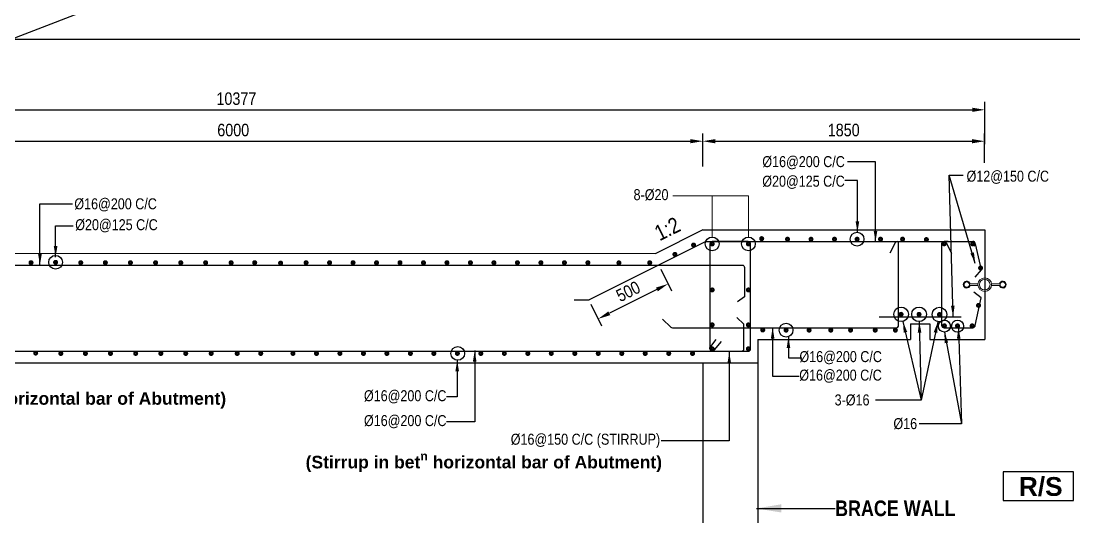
# Model space of a CAD drawing. Extents: x -119161 to 3778985, y -718511 to -30958.
# Drawn here: x 2923857 to 2930582, y -254624 to -251457 of the extents above; entities that cross this region are included whole.
import ezdxf

# ---------------------------------------------------------------- set-up
doc = ezdxf.new("R2010")
doc.units = 0
doc.header["$MEASUREMENT"] = 0
doc.layers.get('DEFPOINTS').update_dxf_attribs({"linetype": 'CONTINUOUS'})
doc.layers.add('Dim', color=7, linetype='CONTINUOUS', lineweight=9)
doc.layers.add('ROD', color=1, linetype='CONTINUOUS', lineweight=30)
for name, color, linetype in [('LINE', 7, 'CONTINUOUS'), ('TEXT', 10, 'CONTINUOUS'), ('TXT', 7, 'CONTINUOUS')]:
    doc.layers.add(name, color=color, linetype=linetype)
doc.styles.add('ARIAL', font='ARIALN.TTF')
doc.styles.add('DIM', font='isocp3.shx')
doc.styles.get("Standard").update_dxf_attribs({"font": 'times.ttf', "height": 250})
doc.styles.add('style1', font='times.ttf')
doc.styles.add('text', font='ARIALN.TTF', dxfattribs={"height": 1.6})
doc.dimstyles.new('Dim_35', dxfattribs={"dimtxt": 70, "dimasz": 70, "dimexe": 35, "dimexo": 30, "dimgap": 40, "dimtad": 1, "dimdec": 0, "dimzin": 0, "dimdsep": 46, "dimtxsty": 'DIM', "dimcen": 0.09, "dimclrd": 5, "dimclre": 5, "dimclrt": 7, "dimadec": 0, "dimazin": 0, "dimtfac": 1, "dimtdec": 0, "dimtmove": 0, "dimatfit": 3, "dimfxl": 1, "dimtolj": 1, "dimtzin": 0, "dimarcsym": 0})
doc.dimstyles.new('dim_50', dxfattribs={"dimtxt": 100, "dimasz": 100, "dimexe": 50, "dimexo": 30, "dimgap": 30, "dimtad": 1, "dimdec": 0, "dimzin": 0, "dimdsep": 46, "dimtxsty": 'DIM', "dimcen": 0.09, "dimclrd": 5, "dimclre": 5, "dimclrt": 7, "dimadec": 0, "dimazin": 0, "dimtfac": 1, "dimtdec": 0, "dimtmove": 0, "dimatfit": 3, "dimfxl": 1, "dimtolj": 1, "dimtzin": 0, "dimarcsym": 1})
doc.dimstyles.new('dim_80', dxfattribs={"dimtxt": 160, "dimasz": 160, "dimexe": 80, "dimexo": 40, "dimgap": 50, "dimtad": 1, "dimdec": 0, "dimzin": 0, "dimdsep": 46, "dimtxsty": 'DIM', "dimcen": 0.09, "dimclrd": 5, "dimclre": 5, "dimclrt": 7, "dimadec": 0, "dimazin": 0, "dimtfac": 1, "dimtdec": 0, "dimtmove": 0, "dimatfit": 3, "dimfxl": 1, "dimtolj": 1, "dimtzin": 0, "dimarcsym": 0})
doc.dimstyles.get("Standard").update_dxf_attribs({"dimtxt": 75, "dimasz": 75, "dimexe": 60, "dimexo": 60, "dimgap": 100, "dimtad": 1, "dimdec": 0, "dimzin": 0, "dimdsep": 46, "dimtxsty": 'style1', "dimcen": 0.09, "dimclrd": 5, "dimclre": 5, "dimadec": 0, "dimazin": 0, "dimtfac": 1, "dimtdec": 0, "dimtofl": 0, "dimtmove": 0, "dimatfit": 3, "dimfxl": 1, "dimtolj": 1, "dimtzin": 0, "dimarcsym": 0})

# ---------------------------------------------------------------- blocks, each defined once
blk = doc.blocks.new('*D421')
at = {"layer": 'DEFPOINTS', "color": 0, "linetype": 'ByBlock', "lineweight": -2}
for p in [(2930011, -252224.7), (2928211, -252415.8), (2930011, -252393.1)]:
    blk.add_point(p, dxfattribs=at)
at = {"layer": 'Dim', "color": 5, "linetype": 'ByBlock', "lineweight": -2}
for p, q in [((2928211, -252385.8), (2928211, -252174.7)), ((2930011, -252363.1), (2930011, -252174.7)), ((2928291, -252224.7), (2929931, -252224.7))]:
    blk.add_line(p, q, dxfattribs=at)
for points in [[(2928291, -252211.3), (2928291, -252238), (2928211, -252224.7)], [(2929931, -252211.3), (2929931, -252238), (2930011, -252224.7)]]:
    blk.add_solid(points, dxfattribs=at)
at = {"layer": 'Dim', "color": 7, "linetype": 'ByBlock', "lineweight": -2, "insert": (2929111, -252153.8), "char_height": 80, "attachment_point": 5, "style": 'ARIAL'}
blk.add_mtext('\\A1;1850', dxfattribs=at)
blk = doc.blocks.new('*D424')
at = {"layer": 'DEFPOINTS', "color": 0, "linetype": 'ByBlock', "lineweight": -2}
for p in [(2927929.5, -253015.5), (2927482.6, -253239), (2927542.7, -253358.9)]:
    blk.add_point(p, dxfattribs=at)
at = {"layer": 'Dim', "color": 5, "linetype": 'ByBlock', "lineweight": -2}
for p, q in [((2927942.9, -253042.3), (2928011.8, -253180.1)), ((2927917.9, -253171.2), (2927614.2, -253323.1)), ((2927496.1, -253265.8), (2927565, -253403.7))]:
    blk.add_line(p, q, dxfattribs=at)
for points in [[(2927911.9, -253159.3), (2927923.9, -253183.1), (2927989.5, -253135.4)], [(2927608.2, -253311.2), (2927620.2, -253335.1), (2927542.7, -253358.9)]]:
    blk.add_solid(points, dxfattribs=at)
at = {"layer": 'Dim', "color": 7, "linetype": 'ByBlock', "lineweight": -2, "insert": (2927734.4, -253183.8), "char_height": 80, "attachment_point": 5, "rotation": 26.58, "style": 'ARIAL'}
blk.add_mtext('\\A1;500', dxfattribs=at)

msp = doc.modelspace()

# ---------------------------------------------------------------- linework, layer by layer
at = {"layer": 'Dim', "color": 0, "linetype": 'ByBlock', "lineweight": -2}
for p, q in [((2930011.6, -252243.1), (2930011.6, -251974.1)), ((2920191.8, -252024.1), (2929931.6, -252024.1)), ((2928211.6, -252382.4), (2928211.6, -252174.6)), ((2922292, -252224.6), (2928131.6, -252224.6)), ((2922212, -252940.4), (2927911.7, -252940.5)), ((2929498.7, -253877.8), (2929313.6, -253877.8)), ((2929606.1, -253878.6), (2929498.7, -253877.8))]:
    msp.add_line(p, q, dxfattribs=at)
at = {"layer": 'Dim', "color": 0, "linetype": 'ByBlock', "lineweight": -2, "ltscale": 700}
msp.add_line((2928211.6, -253640.5), (2928561.6, -253640.5), dxfattribs=at)
at = {"layer": 'Dim', "color": 0, "linetype": 'ByBlock', "lineweight": -2}
for points in [[(2928211.6, -252790.5), (2927911.7, -252940.5)], [(2928211.6, -252790.4), (2930011.6, -252790.4)], [(2929536.6, -253390.4), (2929661.6, -253390.4)], [(2922212, -253640.5), (2928211.6, -253640.4)]]:
    msp.add_lwpolyline(points, dxfattribs=at)
at = {"layer": 'Dim', "color": 0, "linetype": 'ByBlock', "lineweight": -2, "ltscale": 700}
msp.add_lwpolyline([(2930011.6, -252790.4), (2930011.6, -253490.4)], dxfattribs=at)
at = {"layer": 'Dim', "lineweight": 18, "ltscale": 500}
for points in [[(2929918.5, -253135.5), (2929968.2, -253135.5)], [(2929918.5, -253135.5), (2929968.2, -253135.5)], [(2929918.5, -253135.5), (2929968.2, -253135.5)], [(2929918.5, -253135.5), (2929968.2, -253135.5)], [(2929918.5, -253145.3), (2929968.2, -253145.3)], [(2929918.5, -253145.3), (2929968.2, -253145.3)], [(2929918.5, -253145.3), (2929968.2, -253145.3)], [(2929918.5, -253145.3), (2929968.2, -253145.3)]]:
    msp.add_lwpolyline(points, dxfattribs=at)
at = {"layer": 'Dim', "lineweight": 18, "ltscale": 500, "elevation": 0}
for points in [[(2930055.2, -253135.5), (2930105.3, -253135.5)], [(2930055.2, -253135.5), (2930105.3, -253135.5)], [(2930055.2, -253135.5), (2930105.3, -253135.5)], [(2930055.2, -253135.5), (2930105.3, -253135.5)], [(2930055.2, -253145.3), (2930105.3, -253145.3)], [(2930055.2, -253145.3), (2930105.3, -253145.3)], [(2930055.2, -253145.3), (2930105.3, -253145.3)], [(2930055.2, -253145.3), (2930105.3, -253145.3)]]:
    msp.add_lwpolyline(points, dxfattribs=at)
at = {"layer": 'Dim', "color": 0, "linetype": 'ByBlock', "lineweight": -2, "ltscale": 2}
for points in [[(2928561.6, -253490.4), (2928561.6, -255290.4)], [(2928211.6, -253640.5), (2928211.5, -257340.5)]]:
    msp.add_lwpolyline(points, dxfattribs=at)
at = {"layer": 'Dim', "color": 0, "linetype": 'ByBlock', "lineweight": -2}
for centre, radius in [((2928271, -252880.7), 43.9), ((2928502.1, -252880.7), 43.9), ((2929196.4, -252850.2), 43.9), ((2924077.3, -252997.9), 43.9), ((2929477.4, -253329.9), 46.7), ((2929592.2, -253329.9), 46.7), ((2929722.6, -253331.1), 46.7), ((2928742.8, -253430.9), 43.9), ((2929754.1, -253405.3), 38.2), ((2929838.1, -253405.5), 38.2), ((2926645.5, -253579.7), 43.9)]:
    msp.add_circle(centre, radius, dxfattribs=at)
at = {"layer": 'Dim', "lineweight": 18, "ltscale": 500}
for centre, radius in [((2929896.6, -253140.4), 17.1), ((2929896.6, -253140.4), 17.1), ((2929896.6, -253140.4), 17.1), ((2929896.6, -253140.4), 17.1), ((2930011.6, -253140.4), 43.7), ((2930011.6, -253140.4), 43.7), ((2930011.6, -253140.4), 43.7), ((2930011.6, -253140.4), 43.7), ((2930011.6, -253140.4), 33.9), ((2930011.6, -253140.4), 33.9), ((2930011.6, -253140.4), 33.9), ((2930011.6, -253140.4), 33.9), ((2930126.6, -253140.4, 0), 17.1)]:
    msp.add_circle(centre, radius, dxfattribs=at)
for centre, start, end in [((2929896.6, -253140.4), 12.86098, 347.13902), ((2929896.6, -253140.4), 12.86098, 347.13902), ((2929896.6, -253140.4), 12.86098, 347.13902), ((2929896.6, -253140.4), 12.86098, 347.13902), ((2930126.8, -253140.4, 0), 192.86098, 167.13902), ((2930126.8, -253140.4, 0), 192.86098, 167.13902), ((2930126.8, -253140.4, 0), 192.86098, 167.13902), ((2930126.8, -253140.4, 0), 192.86098, 167.13902)]:
    msp.add_arc(centre, 22, start, end, dxfattribs=at)
at = {"layer": 'Dim', "color": 0, "linetype": 'ByBlock', "lineweight": -2}
for points in [[(2929931.6, -252010.7), (2929931.6, -252037.4), (2930011.6, -252024.1)], [(2928131.6, -252211.2), (2928131.6, -252237.9), (2928211.6, -252224.6)]]:
    msp.add_solid(points, dxfattribs=at)
at = {"layer": 'LINE', "color": 0, "linetype": 'ByBlock', "lineweight": -2}
for p, q in [((2910721.7, -256616.8), (2941652.3, -244681.1)), ((2929951.6, -252879.8), (2929989.9, -253045.7)), ((2929989.9, -253045.7), (2929947.8, -253092.7)), ((2929989.4, -253224.2), (2929941.2, -253189.2)), ((2929951.6, -253400.2), (2929989.4, -253224.2))]:
    msp.add_line(p, q, dxfattribs=at)
for points in [[(2936188.5, -264664.7), (2917674.4, -264664.7), (2917674.4, -251572.6), (2936188.5, -251572.6)], [(2930579.1, -254336.3), (2930128.5, -254336.3), (2930128.5, -254519), (2930579.1, -254519)]]:
    msp.add_lwpolyline(points, close=True, dxfattribs=at)
msp.add_lwpolyline([(2928458.4, -253565.2), (2928458.4, -253565.2, 0.414212), (2928473.4, -253550.2), (2928473.4, -253392), (2928427.5, -253350.5)], format="xyb", dxfattribs=at)
at = {"layer": 'LINE', "color": 0, "linetype": 'ByBlock', "lineweight": -2, "ltscale": 2}
for points in [[(2929536.6, -253390.4), (2929536.6, -253490.4)], [(2929661.6, -253390.4), (2929661.6, -253490.4)], [(2928561.6, -253490.4), (2929536.6, -253490.4)], [(2929661.6, -253490.4), (2930011.6, -253490.4)]]:
    msp.add_lwpolyline(points, dxfattribs=at)
at = {"layer": 'ROD', "color": 0, "linetype": 'ByBlock', "lineweight": -2}
for p, q in [((2929790.3, -252864.8), (2929936.6, -252864.8)), ((2929790.3, -253415.2), (2929936.6, -253415.2))]:
    msp.add_line(p, q, dxfattribs=at)
at = {"layer": 'ROD', "color": 0, "linetype": 'ByBlock', "lineweight": -2, "const_width": 17.2}
for points in [[(2928580, -252849, -1), (2928594.1, -252844.3, -1)], [(2928745.2, -252852.6, -1), (2928759.2, -252847.9, -1)], [(2928895.2, -252852.6, -1), (2928909.2, -252847.9, -1)], [(2929045.2, -252852.6, -1), (2929059.2, -252847.9, -1)], [(2929189.4, -252852.6, -1), (2929203.4, -252847.9, -1)], [(2929339.4, -252852.6, -1), (2929353.4, -252847.9, -1)], [(2929480.1, -252852.3, -1), (2929494.1, -252847.6, -1)], [(2929646, -252854.9, 1), (2929632, -252850.2, 1)], [(2928145.1, -252890, -1), (2928159.1, -252885.3, -1)], [(2928278, -252883, 1), (2928264, -252878.3, 1)], [(2928495.1, -252883, -1), (2928509.1, -252878.3, -1)], [(2929759.9, -252882.1, 1), (2929745.9, -252877.4, 1)], [(2929928.2, -252882.6, -1), (2929942.2, -252877.9, -1)], [(2923927.3, -253002.6, 1), (2923913.3, -252997.9, 1)], [(2924084.3, -253000.3, 1), (2924070.3, -252995.6, 1)], [(2924245, -253002.6, 1), (2924231, -252997.9, 1)], [(2924402, -253002.6, 1), (2924388, -252997.9, 1)], [(2924562, -253002.6, 1), (2924548, -252997.9, 1)], [(2924723, -253002.6, 1), (2924709, -252997.9, 1)], [(2924884, -253002.6, 1), (2924870, -252997.9, 1)], [(2925042.5, -253002.6, 1), (2925028.5, -252997.9, 1)], [(2925205.5, -253002.6, 1), (2925191.5, -252997.9, 1)], [(2925341.9, -253002.6, -1), (2925355.9, -252997.9, -1)], [(2925507.3, -253005.1, -1), (2925521.3, -253000.4, -1)], [(2925670, -253002.6, -1), (2925684, -252997.9, -1)], [(2925834, -253002.6, 1), (2925820, -252997.9, 1)], [(2925984, -253002.6, 1), (2925970, -252997.9, 1)], [(2926134, -253002.6, 1), (2926120, -252997.9, 1)], [(2926270, -253002.6, -1), (2926284, -252997.9, -1)], [(2926420, -253002.6, -1), (2926434, -252997.9, -1)], [(2926584, -253002.6, 1), (2926570, -252997.9, 1)], [(2926720, -253002.6, -1), (2926734, -252997.9, -1)], [(2926870, -253002.6, -1), (2926884, -252997.9, -1)], [(2927034, -253002.6, 1), (2927020, -252997.9, 1)], [(2927184, -253002.6, 1), (2927170, -252997.9, 1)], [(2927320, -253002.6, -1), (2927334, -252997.9, -1)], [(2927470, -253002.6, -1), (2927484, -252997.9, -1)], [(2927668.4, -253003.6, -1), (2927682.4, -252999, -1)], [(2927865, -253003, -1), (2927879, -252998.3, -1)], [(2928025.9, -252949.7, -1), (2928039.9, -252945, -1)], [(2929978.4, -253031.8, 1), (2929992.4, -253036.4, 1)], [(2928278, -253176.6, 1), (2928264, -253171.9, 1)], [(2928495.1, -253176.6, -1), (2928509.1, -253171.9, -1)], [(2929965, -253270.5, 1), (2929979, -253275.2, 1)], [(2929470.4, -253332.3, -1), (2929484.4, -253327.6, -1)], [(2929585.2, -253332.3, -1), (2929599.2, -253327.6, -1)], [(2929729.6, -253333.5, 1), (2929715.6, -253328.8, 1)], [(2928278, -253399.6, 1), (2928264, -253394.9, 1)], [(2928495.1, -253399.6, -1), (2928509.1, -253394.9, -1)], [(2929761.1, -253401.3, -1), (2929747.1, -253406, -1)], [(2929845.2, -253406.2, 1), (2929831.1, -253401.5, 1)], [(2929924.2, -253401.3, 1), (2929938.2, -253406, 1)], [(2928586.7, -253432.2, -1), (2928600.8, -253427.5, -1)], [(2928735.8, -253433.3, -1), (2928749.8, -253428.6, -1)], [(2928882.8, -253433.3, -1), (2928896.8, -253428.6, -1)], [(2929021.3, -253433.3, -1), (2929035.3, -253428.6, -1)], [(2929148.2, -253433.3, -1), (2929162.2, -253428.6, -1)], [(2929305.4, -253433.3, -1), (2929319.4, -253428.6, -1)], [(2929433.9, -253433.3, -1), (2929447.9, -253428.6, -1)], [(2923957, -253579.8, 1), (2923943, -253575.1, 1)], [(2924117.7, -253582.2, 1), (2924103.7, -253577.5, 1)], [(2924274.7, -253582.2, 1), (2924260.7, -253577.5, 1)], [(2924434.7, -253582.2, 1), (2924420.7, -253577.5, 1)], [(2924595.7, -253582.2, 1), (2924581.7, -253577.5, 1)], [(2924756.7, -253582.2, 1), (2924742.7, -253577.5, 1)], [(2924915.2, -253582.2, 1), (2924901.2, -253577.5, 1)], [(2925078.2, -253582.2, 1), (2925064.2, -253577.5, 1)], [(2925244.3, -253582.2, 1), (2925230.3, -253577.5, 1)], [(2925394.3, -253582.2, 1), (2925380.3, -253577.5, 1)], [(2925600.4, -253582.1, 1), (2925586.4, -253577.4, 1)], [(2925736.4, -253582.1, -1), (2925750.4, -253577.4, -1)], [(2925886.4, -253582.1, -1), (2925900.4, -253577.4, -1)], [(2926036.4, -253582.1, -1), (2926050.4, -253577.4, -1)], [(2926186.4, -253582.1, -1), (2926200.4, -253577.4, -1)], [(2926350.4, -253582.1, 1), (2926336.4, -253577.4, 1)], [(2926500.4, -253582.1, 1), (2926486.4, -253577.4, 1)], [(2926650.4, -253582.1, 1), (2926636.4, -253577.4, 1)], [(2926800.4, -253582.1, 1), (2926786.4, -253577.4, 1)], [(2926936.4, -253582.1, -1), (2926950.4, -253577.4, -1)], [(2927086.4, -253582.1, -1), (2927100.4, -253577.4, -1)], [(2927236.4, -253582.1, -1), (2927250.4, -253577.4, -1)], [(2927400.4, -253582.1, 1), (2927386.4, -253577.4, 1)], [(2927550.4, -253582.1, 1), (2927536.4, -253577.4, 1)], [(2927700.4, -253582.1, 1), (2927686.4, -253577.4, 1)], [(2927850.4, -253582.1, 1), (2927836.4, -253577.4, 1)], [(2928000.4, -253582.1, 1), (2927986.4, -253577.4, 1)], [(2928152.7, -253582.1, 1), (2928138.6, -253577.4, 1)], [(2928278, -253547.8, -1), (2928264, -253552.5, -1)], [(2928495.1, -253547.8, 1), (2928509.1, -253552.5, 1)]]:
    msp.add_lwpolyline(points, format="xyb", close=True, dxfattribs=at)
at = {"layer": 'ROD', "color": 0, "linetype": 'ByBlock', "lineweight": -2}
for points in [[(2928229.4, -252865.4), (2927485.8, -253237.4, -0.1165), (2927479.1, -253239), (2927389.1, -253239)], [(2927953.9, -253360.6), (2928007.2, -253411.3, 0.192421), (2928017.6, -253415.4), (2929446.6, -253415.4, 0.414214), (2929461.6, -253400.4), (2929461.6, -252865.4)], [(2929453, -252865.4, 0.282553), (2929439.6, -252873.6), (2929405.7, -252940.4)], [(2929778.5, -252864.9), (2929751.6, -252864.9, 0.414214), (2929736.6, -252879.9), (2929736.6, -253400.4, 0.414214), (2929751.6, -253415.4), (2929935.7, -253415.3)], [(2929751.6, -252864.9, -0.282553), (2929764.9, -252873.1), (2929798.8, -252940.4)], [(2920176.8, -253015.4), (2928462.3, -253015.5, -0.414211), (2928477.3, -253030.5), (2928477.3, -253217.8), (2928433.1, -253250.7)], [(2921856.5, -253317.8), (2921815.9, -253340.8, 0.210697), (2921811, -253351.9), (2921811, -253550.3, 0.414214), (2921826, -253565.3), (2928458.4, -253565.2)], [(2928256.6, -253550.4, -0.282553), (2928261.4, -253535.5), (2928296.8, -253489.8)], [(2928271.6, -253565.4, 0.282553), (2928284.9, -253557.2), (2928329.5, -253502.8)]]:
    msp.add_lwpolyline(points, format="xyb", dxfattribs=at)
for points in [[(2928229.4, -252865.4), (2929932.8, -252864.8)], [(2929453, -252865.4), (2929461.6, -252865.4)], [(2929920, -252863.8), (2929920, -252863.8)], [(2929336.6, -253345.4), (2929861.6, -253345.4)], [(2929751.6, -253415.4), (2929935.7, -253415.3)]]:
    msp.add_lwpolyline(points, dxfattribs=at)
msp.add_lwpolyline([(2928271.6, -253565.4), (2928501.6, -253565.4, 0.414214), (2928516.6, -253550.4), (2928516.6, -252880.4, 0.414214), (2928501.6, -252865.4), (2928271.6, -252865.4, 0.414214), (2928256.6, -252880.4), (2928256.6, -253550.4, 0.414214)], format="xyb", close=True, dxfattribs=at)
for centre, radius, start, end in [((2929920, -252883.8), 20, 89.7523, 90), ((2929936.6, -252879.8), 15, 297.03549, 90.02084), ((2929936.6, -253400.2), 15, 269.97916, 0)]:
    msp.add_arc(centre, radius, start, end, dxfattribs=at)

# ---------------------------------------------------------------- texts
at = {"layer": 'Dim', "color": 0, "linetype": 'ByBlock', "lineweight": -2, "char_height": 80, "attachment_point": 5, "style": 'ARIAL'}
for s, insert in [('\\A1;10377', (2925232, -251953.2)), ('\\A1;6000', (2925211.8, -252153.7))]:
    msp.add_mtext(s, dxfattribs=dict(at, insert=insert))
at = {"layer": 'LINE', "color": 0, "linetype": 'ByBlock', "lineweight": -2, "insert": (2930369.3, -254430.9), "char_height": 120, "width": 1224.993, "attachment_point": 5}
msp.add_mtext('{\\fArial|b1|i0|c0|p34;R/S }', dxfattribs=at)
at = {"layer": 'TEXT', "color": 0, "linetype": 'ByBlock', "lineweight": -2, "ltscale": 1000, "style": 'ARIAL'}
msp.add_text('1:2', height=100, rotation=26.09074, dxfattribs=at).set_placement((2927934.8, -252863.7))
at = {"layer": 'TEXT', "color": 0, "linetype": 'ByBlock', "lineweight": -2, "insert": (2929055.8, -254569.1), "char_height": 100, "width": 1116.006, "attachment_point": 4, "style": 'text'}
msp.add_mtext('{\\fArial Narrow|b1|i0|c0|p34;\\C7;BRACE WALL}', dxfattribs=at)
at = {"layer": 'TXT', "color": 0, "linetype": 'ByBlock', "lineweight": -2, "char_height": 70, "style": 'ARIAL'}
for s, insert, attachment_point in [('%%C16@200 C/C', (2929118.2, -252361.8), 6), ('%%C20@125 C/C', (2929117.8, -252487), 6), ('%%C12@150 C/C', (2929895.5, -252454.9), 4), ('8-%%C20', (2927991.8, -252567.2), 6), ('%%C20@125 C/C', (2924202.6, -252764.7), 4), ('%%C16@200 C/C', (2928828.1, -253606.8), 4), ('%%C16@200 C/C', (2928827.2, -253725.1), 4), ('3-%%C16', (2929275.9, -253877.8), 6), ('%%C16@200 C/C', (2926573.9, -254015.4), 6), ('%%C16', (2929580, -254028.9), 6)]:
    msp.add_mtext(s, dxfattribs=dict(at, insert=insert, attachment_point=attachment_point))
for s, insert, width, attachment_point in [('%%C16@200 C/C', (2924197, -252631.3), 797.348, 4), ('\\A1;%%C16@150 C/C {\\fArial|b1|i0|c0|p34;\\H1.143x;(Stirrup in bet\\H0.7x;\\Sn^ ;\\H1.429x; horizontal bar of Abutment)}', (2922340.3, -253865.6), 3595.178, 4), ('%%C16@200 C/C', (2926573.7, -253856.7), 1096.518, 6), ('%%C16@150 C/C (STIRRUP)', (2927938.7, -254137.9), 1203.013, 6), ('\\A1; {\\fArial|b1|i0|c0|p34;\\H1.1429x;(Stirrup in bet\\H0.7x;\\Sn^ ;\\H1.4286x; horizontal bar of Abutment)}', (2925651.9, -254271.9), 3595.178, 4)]:
    msp.add_mtext(s, dxfattribs=dict(at, insert=insert, width=width, attachment_point=attachment_point))

# ---------------------------------------------------------------- dimensions: what is measured, and where the dimension line sits
at = {"layer": 'Dim', "color": 0, "linetype": 'ByBlock', "lineweight": -2}
dim = msp.add_linear_dim(base=(2930011, -252224.7), p1=(2928211, -252415.8), p2=(2930011, -252393.1), text='1850', dimstyle='dim_50', override={"dimtxt": 80, "dimasz": 80, "dimtxsty": 'ARIAL'}, dxfattribs=at)
dim.commit()
dim.dimension.update_dxf_attribs({"geometry": '*D421', "text_midpoint": (2929111, -252153.8)})
dim = msp.add_aligned_dim(p1=(2927929.5, -253015.5), p2=(2927482.6, -253239), distance=134.1, dimstyle='dim_50', override={"dimtxt": 80, "dimasz": 80, "dimtxsty": 'ARIAL'}, dxfattribs=at)
dim.commit()
dim.dimension.update_dxf_attribs({"geometry": '*D424', "text_midpoint": (2927734.4, -253183.8)})

# ---------------------------------------------------------------- leaders
for points, dimstyle in [([(2929314, -252867.3), (2929314.4, -252355.4), (2929134.9, -252355.4)], 'Dim_35'), ([(2929951.6, -253005.2), (2929784.9, -252442.1), (2929873.2, -252442.1)], 'Dim_35'), ([(2929809.7, -253345.4), (2929784.9, -252442.1), (2929873.2, -252442.1)], 'Dim_35'), ([(2929198.6, -252806.2), (2929198.6, -252475.5), (2929117.8, -252475.5)], 'Dim_35'), ([(2923977.3, -253015.5), (2923977.3, -252625.4), (2924186.1, -252625.4)], 'Dim_35'), ([(2929489.6, -253376.6), (2929606.1, -253878.6)], 'Dim_35'), ([(2929593.7, -253376.6), (2929606.1, -253878.6)], 'Dim_35'), ([(2929712, -253377.8), (2929606.1, -253878.6)], 'Dim_35'), ([(2928657.1, -253414.4), (2928657.1, -253725.1), (2928827.2, -253725.1)], 'Dim_35'), ([(2929843.6, -253415.3), (2929863.6, -254028.7), (2929592.2, -254028.7)], 'Dim_35'), ([(2929754.1, -253443.5), (2929863.6, -254028.7), (2929592.2, -254028.7)], 'Dim_35'), ([(2928758.1, -253474.7), (2928758.1, -253606.8), (2928842.7, -253606.8)], 'Dim_35'), ([(2926754.1, -253561.5), (2926754.1, -254015.4), (2926573.9, -254015.4)], 'Dim_35'), ([(2928380.1, -253572.5), (2928380.4, -254137.9), (2927944.6, -254137.9)], 'Dim_35'), ([(2926642.3, -253623.5), (2926642.3, -253856.7), (2926573.7, -253856.7)], 'Dim_35'), ([(2928553, -254569.1), (2929055.8, -254569.1)], 'dim_80')]:
    msp.add_leader(points, dimstyle=dimstyle, dxfattribs=at)
for points in [[(2928502.1, -252836.8), (2928502.1, -252573.2), (2928019.6, -252573.2)], [(2928271, -252836.8), (2928271, -252573.2), (2928019.6, -252573.2)]]:
    msp.add_leader(points, dimstyle='Standard', override={"dimtxt": 6, "dimasz": 5, "dimexe": 2, "dimexo": 2, "dimgap": 0.5, "dimtad": 0, "dimrnd": 0, "dimcen": -1, "dimdle": 2, "dimclrd": 256, "dimclre": 256, "dimtfac": 0.6, "dimfxl": 4, "dimfrac": 1, "dimtzin": 0, "dimlwd": 0, "dimlwe": 0}, dxfattribs=at)
at = {"layer": 'Dim', "color": 0, "linetype": 'ByBlock', "lineweight": -2, "ltscale": 500}
msp.add_leader([(2924077.3, -252964), (2924077.3, -252764.7), (2924190.1, -252764.7)], dimstyle='Dim_35', dxfattribs=at)

doc.saveas('drawing.dxf')
